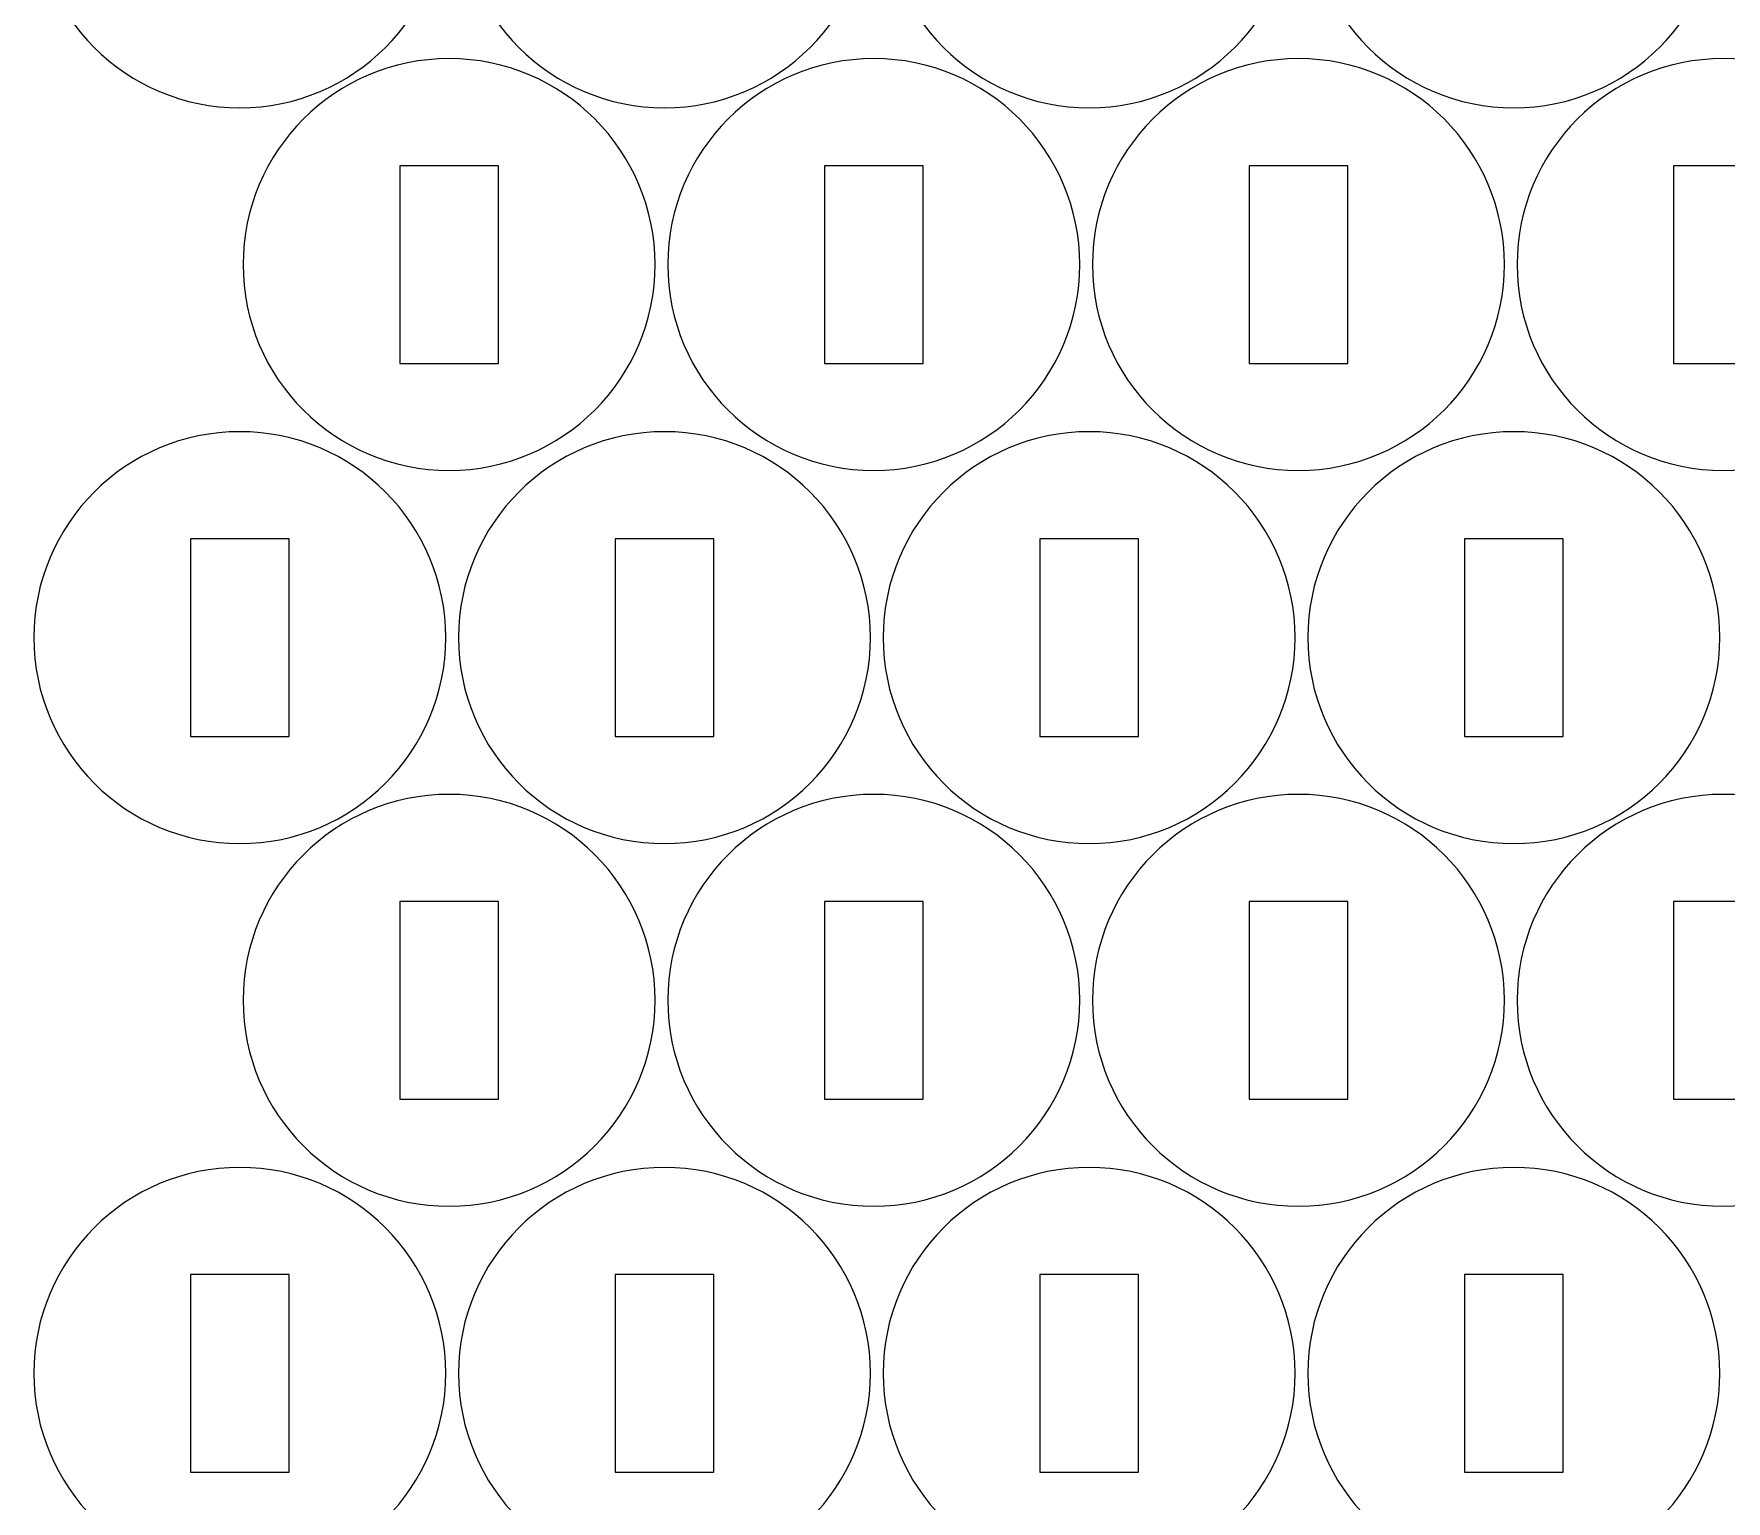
# Model space of a CAD drawing. Header units: millimetres. Extents: x -340 to 339, y -197 to 197.
# Drawn here: x 99.5 to 150.8, y 74.2 to 118.8 of the extents above; entities that cross this region are included whole.
import ezdxf

# ---------------------------------------------------------------- set-up
doc = ezdxf.new("R2010")
doc.units = ezdxf.units.MM
doc.header["$MEASUREMENT"] = 0
doc.layers.add('Camada 1', color=7, linetype='Continuous')

msp = doc.modelspace()

# ---------------------------------------------------------------- linework, layer by layer
at = {"layer": 'Camada 1', "lineweight": 20}
for points in [[(105.7424, 129.0216), (109.1941, 129.0216), (111.9924, 126.2233), (111.9924, 122.7716), (111.9924, 122.7716), (111.9924, 119.3199), (109.1941, 116.5216), (105.7424, 116.5216), (105.7424, 116.5216), (102.2907, 116.5216), (99.4924, 119.3199), (99.4924, 122.7716), (99.4924, 122.7716), (99.4924, 126.2233), (102.2907, 129.0216), (105.7424, 129.0216)], [(118.6276, 129.0216), (122.0793, 129.0216), (124.8776, 126.2233), (124.8776, 122.7716), (124.8776, 122.7716), (124.8776, 119.3199), (122.0793, 116.5216), (118.6276, 116.5216), (118.6276, 116.5216), (115.1759, 116.5216), (112.3776, 119.3199), (112.3776, 122.7716), (112.3776, 122.7716), (112.3776, 126.2233), (115.1759, 129.0216), (118.6276, 129.0216)], [(131.5128, 129.0216), (134.9645, 129.0216), (137.7628, 126.2233), (137.7628, 122.7716), (137.7628, 122.7716), (137.7628, 119.3199), (134.9645, 116.5216), (131.5128, 116.5216), (131.5128, 116.5216), (128.0611, 116.5216), (125.2628, 119.3199), (125.2628, 122.7716), (125.2628, 122.7716), (125.2628, 126.2233), (128.0611, 129.0216), (131.5128, 129.0216)], [(144.398, 129.0216), (147.8497, 129.0216), (150.648, 126.2233), (150.648, 122.7716), (150.648, 122.7716), (150.648, 119.3199), (147.8497, 116.5216), (144.398, 116.5216), (144.398, 116.5216), (140.9463, 116.5216), (138.148, 119.3199), (138.148, 122.7716), (138.148, 122.7716), (138.148, 126.2233), (140.9463, 129.0216), (144.398, 129.0216)], [(112.0924, 118.0149), (115.5441, 118.0149), (118.3424, 115.2166), (118.3424, 111.7649), (118.3424, 111.7649), (118.3424, 108.3132), (115.5441, 105.5149), (112.0924, 105.5149), (112.0924, 105.5149), (108.6407, 105.5149), (105.8424, 108.3132), (105.8424, 111.7649), (105.8424, 111.7649), (105.8424, 115.2166), (108.6407, 118.0149), (112.0924, 118.0149)], [(124.9776, 118.0149), (128.4293, 118.0149), (131.2276, 115.2166), (131.2276, 111.7649), (131.2276, 111.7649), (131.2276, 108.3132), (128.4293, 105.5149), (124.9776, 105.5149), (124.9776, 105.5149), (121.5259, 105.5149), (118.7276, 108.3132), (118.7276, 111.7649), (118.7276, 111.7649), (118.7276, 115.2166), (121.5259, 118.0149), (124.9776, 118.0149)], [(137.8628, 118.0149), (141.3145, 118.0149), (144.1128, 115.2166), (144.1128, 111.7649), (144.1128, 111.7649), (144.1128, 108.3132), (141.3145, 105.5149), (137.8628, 105.5149), (137.8628, 105.5149), (134.4111, 105.5149), (131.6128, 108.3132), (131.6128, 111.7649), (131.6128, 111.7649), (131.6128, 115.2166), (134.4111, 118.0149), (137.8628, 118.0149)], [(150.748, 118.0149), (154.1997, 118.0149), (156.998, 115.2166), (156.998, 111.7649), (156.998, 111.7649), (156.998, 108.3132), (154.1997, 105.5149), (150.748, 105.5149), (150.748, 105.5149), (147.2963, 105.5149), (144.498, 108.3132), (144.498, 111.7649), (144.498, 111.7649), (144.498, 115.2166), (147.2963, 118.0149), (150.748, 118.0149)], [(110.5924, 114.7649), (110.5924, 114.7649), (113.5924, 114.7649), (113.5924, 114.7649), (113.5924, 114.7649), (113.5924, 114.7649), (113.5924, 108.7649), (113.5924, 108.7649), (113.5924, 108.7649), (113.5924, 108.7649), (110.5924, 108.7649), (110.5924, 108.7649), (110.5924, 108.7649), (110.5924, 108.7649), (110.5924, 114.7649), (110.5924, 114.7649)], [(123.4776, 114.7649), (123.4776, 114.7649), (126.4776, 114.7649), (126.4776, 114.7649), (126.4776, 114.7649), (126.4776, 114.7649), (126.4776, 108.7649), (126.4776, 108.7649), (126.4776, 108.7649), (126.4776, 108.7649), (123.4776, 108.7649), (123.4776, 108.7649), (123.4776, 108.7649), (123.4776, 108.7649), (123.4776, 114.7649), (123.4776, 114.7649)], [(136.3628, 114.7649), (136.3628, 114.7649), (139.3628, 114.7649), (139.3628, 114.7649), (139.3628, 114.7649), (139.3628, 114.7649), (139.3628, 108.7649), (139.3628, 108.7649), (139.3628, 108.7649), (139.3628, 108.7649), (136.3628, 108.7649), (136.3628, 108.7649), (136.3628, 108.7649), (136.3628, 108.7649), (136.3628, 114.7649), (136.3628, 114.7649)], [(149.248, 114.7649), (149.248, 114.7649), (152.248, 114.7649), (152.248, 114.7649), (152.248, 114.7649), (152.248, 114.7649), (152.248, 108.7649), (152.248, 108.7649), (152.248, 108.7649), (152.248, 108.7649), (149.248, 108.7649), (149.248, 108.7649), (149.248, 108.7649), (149.248, 108.7649), (149.248, 114.7649), (149.248, 114.7649)], [(105.7424, 106.6907), (109.1941, 106.6907), (111.9924, 103.8924), (111.9924, 100.4407), (111.9924, 100.4407), (111.9924, 96.989), (109.1941, 94.1907), (105.7424, 94.1907), (105.7424, 94.1907), (102.2907, 94.1907), (99.4924, 96.989), (99.4924, 100.4407), (99.4924, 100.4407), (99.4924, 103.8924), (102.2907, 106.6907), (105.7424, 106.6907)], [(118.6276, 106.6907), (122.0793, 106.6907), (124.8776, 103.8924), (124.8776, 100.4407), (124.8776, 100.4407), (124.8776, 96.989), (122.0793, 94.1907), (118.6276, 94.1907), (118.6276, 94.1907), (115.1759, 94.1907), (112.3776, 96.989), (112.3776, 100.4407), (112.3776, 100.4407), (112.3776, 103.8924), (115.1759, 106.6907), (118.6276, 106.6907)], [(131.5128, 106.6907), (134.9645, 106.6907), (137.7628, 103.8924), (137.7628, 100.4407), (137.7628, 100.4407), (137.7628, 96.989), (134.9645, 94.1907), (131.5128, 94.1907), (131.5128, 94.1907), (128.0611, 94.1907), (125.2628, 96.989), (125.2628, 100.4407), (125.2628, 100.4407), (125.2628, 103.8924), (128.0611, 106.6907), (131.5128, 106.6907)], [(144.398, 106.6907), (147.8497, 106.6907), (150.648, 103.8924), (150.648, 100.4407), (150.648, 100.4407), (150.648, 96.989), (147.8497, 94.1907), (144.398, 94.1907), (144.398, 94.1907), (140.9463, 94.1907), (138.148, 96.989), (138.148, 100.4407), (138.148, 100.4407), (138.148, 103.8924), (140.9463, 106.6907), (144.398, 106.6907)], [(104.2424, 103.4407), (104.2424, 103.4407), (107.2424, 103.4407), (107.2424, 103.4407), (107.2424, 103.4407), (107.2424, 103.4407), (107.2424, 97.4407), (107.2424, 97.4407), (107.2424, 97.4407), (107.2424, 97.4407), (104.2424, 97.4407), (104.2424, 97.4407), (104.2424, 97.4407), (104.2424, 97.4407), (104.2424, 103.4407), (104.2424, 103.4407)], [(117.1276, 103.4407), (117.1276, 103.4407), (120.1276, 103.4407), (120.1276, 103.4407), (120.1276, 103.4407), (120.1276, 103.4407), (120.1276, 97.4407), (120.1276, 97.4407), (120.1276, 97.4407), (120.1276, 97.4407), (117.1276, 97.4407), (117.1276, 97.4407), (117.1276, 97.4407), (117.1276, 97.4407), (117.1276, 103.4407), (117.1276, 103.4407)], [(130.0128, 103.4407), (130.0128, 103.4407), (133.0128, 103.4407), (133.0128, 103.4407), (133.0128, 103.4407), (133.0128, 103.4407), (133.0128, 97.4407), (133.0128, 97.4407), (133.0128, 97.4407), (133.0128, 97.4407), (130.0128, 97.4407), (130.0128, 97.4407), (130.0128, 97.4407), (130.0128, 97.4407), (130.0128, 103.4407), (130.0128, 103.4407)], [(142.898, 103.4407), (142.898, 103.4407), (145.898, 103.4407), (145.898, 103.4407), (145.898, 103.4407), (145.898, 103.4407), (145.898, 97.4407), (145.898, 97.4407), (145.898, 97.4407), (145.898, 97.4407), (142.898, 97.4407), (142.898, 97.4407), (142.898, 97.4407), (142.898, 97.4407), (142.898, 103.4407), (142.898, 103.4407)], [(112.0924, 95.684), (115.5441, 95.684), (118.3424, 92.8857), (118.3424, 89.434), (118.3424, 89.434), (118.3424, 85.9823), (115.5441, 83.184), (112.0924, 83.184), (112.0924, 83.184), (108.6407, 83.184), (105.8424, 85.9823), (105.8424, 89.434), (105.8424, 89.434), (105.8424, 92.8857), (108.6407, 95.684), (112.0924, 95.684)], [(124.9776, 95.684), (128.4293, 95.684), (131.2276, 92.8857), (131.2276, 89.434), (131.2276, 89.434), (131.2276, 85.9823), (128.4293, 83.184), (124.9776, 83.184), (124.9776, 83.184), (121.5259, 83.184), (118.7276, 85.9823), (118.7276, 89.434), (118.7276, 89.434), (118.7276, 92.8857), (121.5259, 95.684), (124.9776, 95.684)], [(137.8628, 95.684), (141.3145, 95.684), (144.1128, 92.8857), (144.1128, 89.434), (144.1128, 89.434), (144.1128, 85.9823), (141.3145, 83.184), (137.8628, 83.184), (137.8628, 83.184), (134.4111, 83.184), (131.6128, 85.9823), (131.6128, 89.434), (131.6128, 89.434), (131.6128, 92.8857), (134.4111, 95.684), (137.8628, 95.684)], [(150.748, 95.684), (154.1997, 95.684), (156.998, 92.8857), (156.998, 89.434), (156.998, 89.434), (156.998, 85.9823), (154.1997, 83.184), (150.748, 83.184), (150.748, 83.184), (147.2963, 83.184), (144.498, 85.9823), (144.498, 89.434), (144.498, 89.434), (144.498, 92.8857), (147.2963, 95.684), (150.748, 95.684)], [(110.5924, 92.434), (110.5924, 92.434), (113.5924, 92.434), (113.5924, 92.434), (113.5924, 92.434), (113.5924, 92.434), (113.5924, 86.434), (113.5924, 86.434), (113.5924, 86.434), (113.5924, 86.434), (110.5924, 86.434), (110.5924, 86.434), (110.5924, 86.434), (110.5924, 86.434), (110.5924, 92.434), (110.5924, 92.434)], [(123.4776, 92.434), (123.4776, 92.434), (126.4776, 92.434), (126.4776, 92.434), (126.4776, 92.434), (126.4776, 92.434), (126.4776, 86.434), (126.4776, 86.434), (126.4776, 86.434), (126.4776, 86.434), (123.4776, 86.434), (123.4776, 86.434), (123.4776, 86.434), (123.4776, 86.434), (123.4776, 92.434), (123.4776, 92.434)], [(136.3628, 92.434), (136.3628, 92.434), (139.3628, 92.434), (139.3628, 92.434), (139.3628, 92.434), (139.3628, 92.434), (139.3628, 86.434), (139.3628, 86.434), (139.3628, 86.434), (139.3628, 86.434), (136.3628, 86.434), (136.3628, 86.434), (136.3628, 86.434), (136.3628, 86.434), (136.3628, 92.434), (136.3628, 92.434)], [(149.248, 92.434), (149.248, 92.434), (152.248, 92.434), (152.248, 92.434), (152.248, 92.434), (152.248, 92.434), (152.248, 86.434), (152.248, 86.434), (152.248, 86.434), (152.248, 86.434), (149.248, 86.434), (149.248, 86.434), (149.248, 86.434), (149.248, 86.434), (149.248, 92.434), (149.248, 92.434)], [(105.7424, 84.3598), (109.1941, 84.3598), (111.9924, 81.5615), (111.9924, 78.1098), (111.9924, 78.1098), (111.9924, 74.6581), (109.1941, 71.8598), (105.7424, 71.8598), (105.7424, 71.8598), (102.2907, 71.8598), (99.4924, 74.6581), (99.4924, 78.1098), (99.4924, 78.1098), (99.4924, 81.5615), (102.2907, 84.3598), (105.7424, 84.3598)], [(118.6276, 84.3598), (122.0793, 84.3598), (124.8776, 81.5615), (124.8776, 78.1098), (124.8776, 78.1098), (124.8776, 74.6581), (122.0793, 71.8598), (118.6276, 71.8598), (118.6276, 71.8598), (115.1759, 71.8598), (112.3776, 74.6581), (112.3776, 78.1098), (112.3776, 78.1098), (112.3776, 81.5615), (115.1759, 84.3598), (118.6276, 84.3598)], [(131.5128, 84.3598), (134.9645, 84.3598), (137.7628, 81.5615), (137.7628, 78.1098), (137.7628, 78.1098), (137.7628, 74.6581), (134.9645, 71.8598), (131.5128, 71.8598), (131.5128, 71.8598), (128.0611, 71.8598), (125.2628, 74.6581), (125.2628, 78.1098), (125.2628, 78.1098), (125.2628, 81.5615), (128.0611, 84.3598), (131.5128, 84.3598)], [(144.398, 84.3598), (147.8497, 84.3598), (150.648, 81.5615), (150.648, 78.1098), (150.648, 78.1098), (150.648, 74.6581), (147.8497, 71.8598), (144.398, 71.8598), (144.398, 71.8598), (140.9463, 71.8598), (138.148, 74.6581), (138.148, 78.1098), (138.148, 78.1098), (138.148, 81.5615), (140.9463, 84.3598), (144.398, 84.3598)], [(104.2424, 81.1098), (104.2424, 81.1098), (107.2424, 81.1098), (107.2424, 81.1098), (107.2424, 81.1098), (107.2424, 81.1098), (107.2424, 75.1098), (107.2424, 75.1098), (107.2424, 75.1098), (107.2424, 75.1098), (104.2424, 75.1098), (104.2424, 75.1098), (104.2424, 75.1098), (104.2424, 75.1098), (104.2424, 81.1098), (104.2424, 81.1098)], [(117.1276, 81.1098), (117.1276, 81.1098), (120.1276, 81.1098), (120.1276, 81.1098), (120.1276, 81.1098), (120.1276, 81.1098), (120.1276, 75.1098), (120.1276, 75.1098), (120.1276, 75.1098), (120.1276, 75.1098), (117.1276, 75.1098), (117.1276, 75.1098), (117.1276, 75.1098), (117.1276, 75.1098), (117.1276, 81.1098), (117.1276, 81.1098)], [(130.0128, 81.1098), (130.0128, 81.1098), (133.0128, 81.1098), (133.0128, 81.1098), (133.0128, 81.1098), (133.0128, 81.1098), (133.0128, 75.1098), (133.0128, 75.1098), (133.0128, 75.1098), (133.0128, 75.1098), (130.0128, 75.1098), (130.0128, 75.1098), (130.0128, 75.1098), (130.0128, 75.1098), (130.0128, 81.1098), (130.0128, 81.1098)], [(142.898, 81.1098), (142.898, 81.1098), (145.898, 81.1098), (145.898, 81.1098), (145.898, 81.1098), (145.898, 81.1098), (145.898, 75.1098), (145.898, 75.1098), (145.898, 75.1098), (145.898, 75.1098), (142.898, 75.1098), (142.898, 75.1098), (142.898, 75.1098), (142.898, 75.1098), (142.898, 81.1098), (142.898, 81.1098)]]:
    msp.add_open_spline(points, degree=3, knots=[0, 0, 0, 0, 0.2, 0.2, 0.2, 0.2, 0.4, 0.4, 0.4, 0.4, 0.6, 0.6, 0.6, 0.6, 1, 1, 1, 1], dxfattribs=at)

doc.saveas('drawing.dxf')
